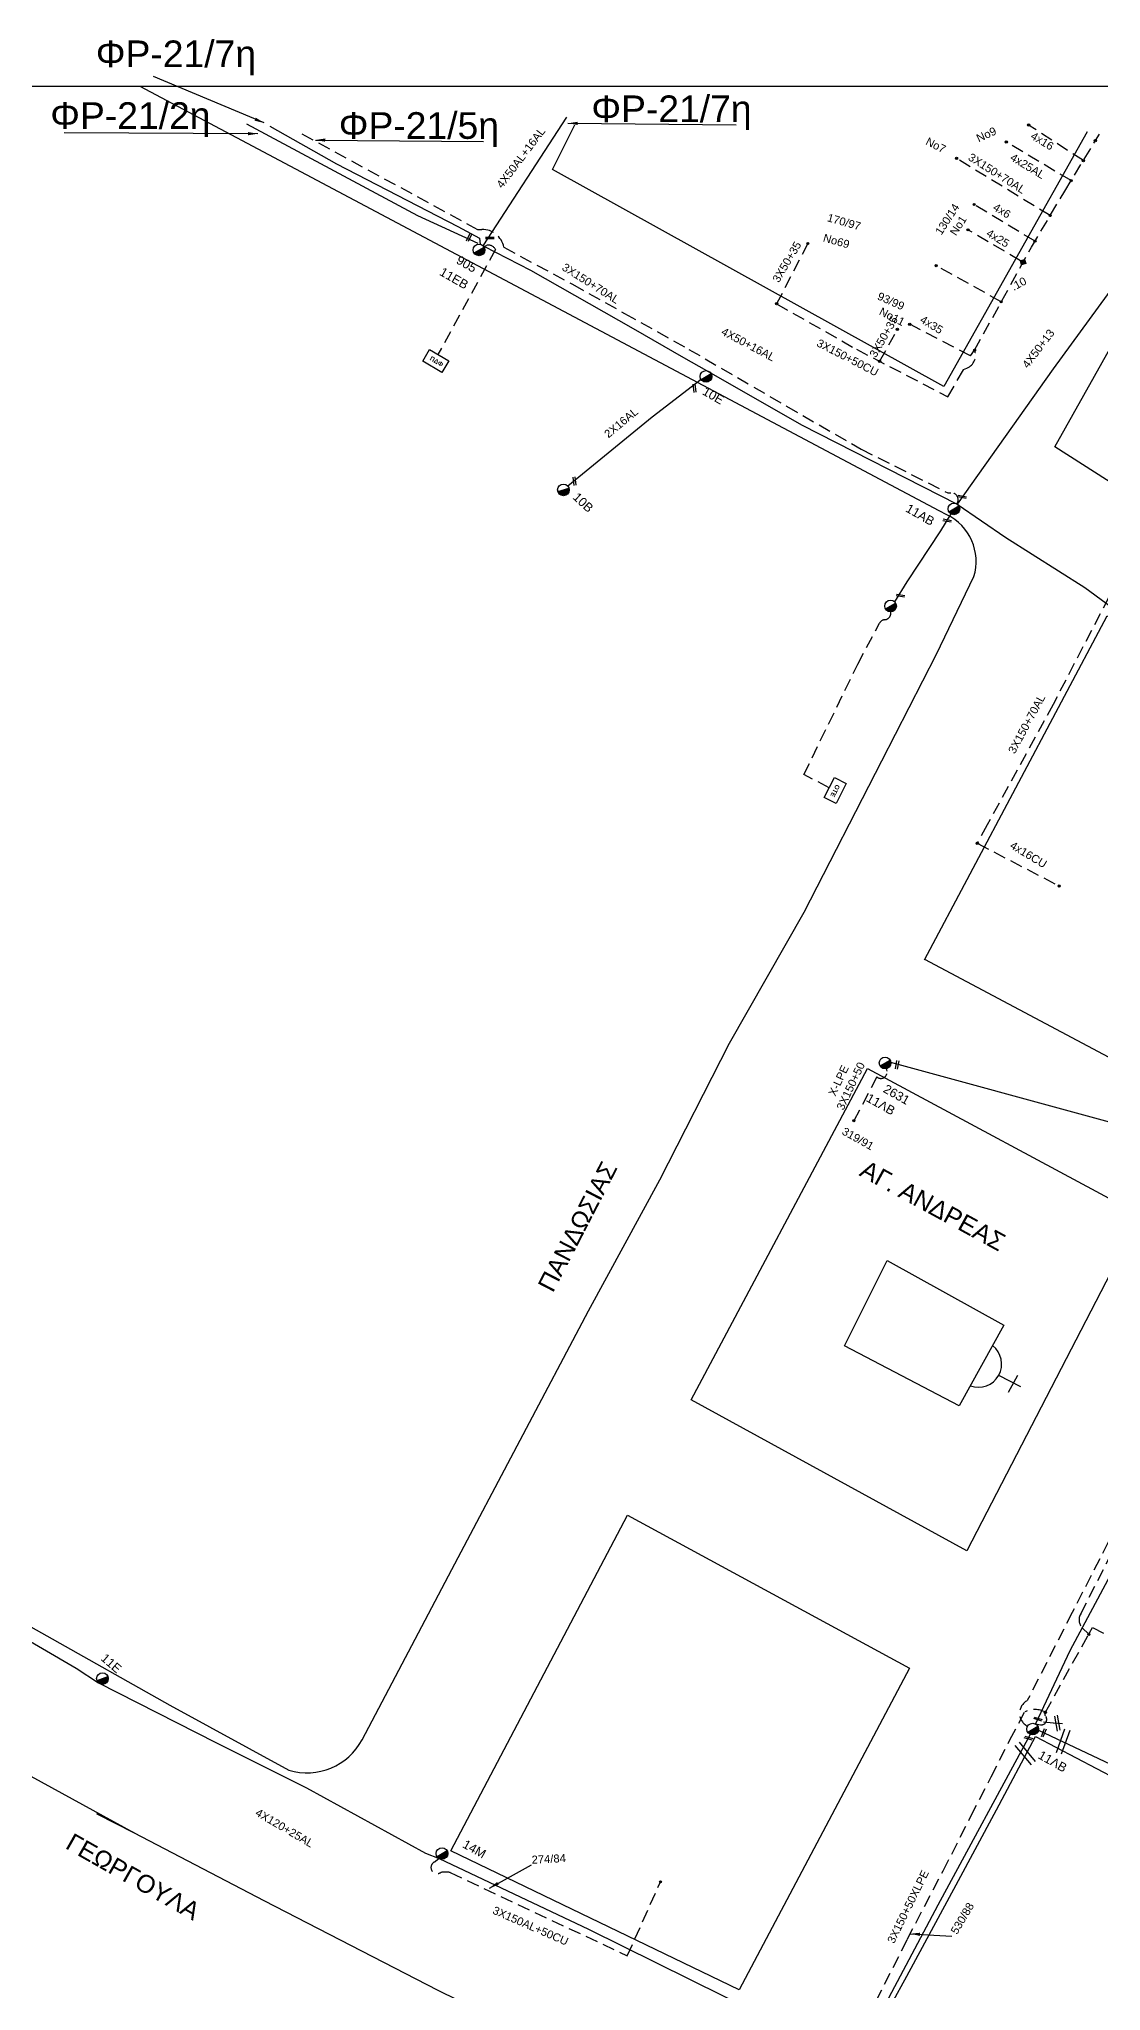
# Model space of a CAD drawing. Header units: millimetres. Extents: x 2662 to 4998, y 438 to 1235.
# Drawn here: x 4031 to 4139, y 1022 to 1220.5 of the extents above; entities that cross this region are included whole.
import ezdxf

# ---------------------------------------------------------------- set-up
doc = ezdxf.new("R2010")
doc.units = ezdxf.units.MM
doc.linetypes.add('DASHED', pattern=[19.05, 12.7, -6.35])
for name, color, linetype in [('Pillar OTE', 7, 'Continuous'), ('Pillar Δημοτικού Φωτισμού', 7, 'Continuous'), ('Άγνωστα', 7, 'Continuous'), ('Γυμνά εναέρια ΧΤ και ΦΟΠ (3Φ)   4x50+16AL', 7, 'Continuous'), ('Εναέρια παροχή ΧΤ 4x16', 7, 'SYN_LINE'), ('Επιγραφές - Σχήματα', 7, 'Continuous'), ('Καλώδια ΧΤ   3x150+50CU', 7, 'DASHED'), ('Καλώδια ΧΤ   3x150+70AL', 7, 'DASHED'), ('Καλώδια ΧΤ   3x150AL+50CU', 7, 'DASHED'), ('Μηχανική τομή', 7, 'Continuous'), ('Στύλος ΦΜ', 7, 'Continuous'), ('Στύλος ΦΜ @ 1', 7, 'Continuous'), ('Συνδέσεις', 7, 'Continuous'), ('Συνεστραμμενα ΧΤ  4Χ120+25 Al', 7, 'Continuous'), ('Τομή', 7, 'Continuous'), ('Υπόβαθρο ΔΕΗ', 7, 'Continuous'), ('Υπόγεια Καλώδια Δικτύου ΧΤ   .10', 7, 'DASHED'), ('Υπόγεια καλώδια Παροχών ΧΤ   4x16CU', 7, 'DASHED'), ('Υπόγεια καλώδια Παροχών ΧΤ   4x25', 7, 'DASHED'), ('Υπόγεια καλώδια Παροχών ΧΤ   4x6', 7, 'DASHED'), ('Υπόγειο καλώδιο Μέσης Τάσης 20KV', 7, 'Continuous')]:
    doc.layers.add(name, color=color, linetype=linetype)
doc.styles.add('arial', font='ARIAL.TTF')
doc.styles.get("Standard").update_dxf_attribs({"font": 'ARIAL.TTF'})
doc.linetypes.add('SYN_LINE', pattern='A,0.5,-0.0001,["/\\/\\/\\/",Standard,S=0.1,R=0,X=0,Y=-0.05],-0.25', length=0.7501)
doc.dimstyles.new('ISO-25', dxfattribs={"dimtxt": 2.5, "dimasz": 2.5, "dimexe": 1.25, "dimexo": 0.625, "dimtad": 1, "dimtxsty": 'Standard', "dimcen": 2.5, "dimadec": 0, "dimazin": 0, "dimtfac": 1, "dimtmove": 0, "dimatfit": 3, "dimfxl": 1, "dimarcsym": 0})

# ---------------------------------------------------------------- blocks, each defined once
blk = doc.blocks.new('ΤΟΜΗ')
at = {"layer": 'Τομή', "ltscale": 40}
for p, q in [((-5.68, 0), (5.68, 0)), ((5.68, -2.33), (-5.68, -2.33))]:
    blk.add_line(p, q, dxfattribs=at)
blk = doc.blocks.new('ΜΗΧΑΝΙΚΗ ΤΟΜΗ')
at = {"layer": 'Μηχανική τομή', "ltscale": 40}
for p, q in [((-1.89, 0.78), (1.89, 0.78)), ((1.89, 0), (-1.89, 0))]:
    blk.add_line(p, q, dxfattribs=at)
blk = doc.blocks.new('ΥΠΑΡΧΩΝ ΤΣΙΜΕΝΤΕΝΙΟΣ ΣΤΥΛΟΣ')
at = {"layer": 'Στύλος ΦΜ'}
blk.add_hatch(color=7, dxfattribs=at).paths.add_polyline_path([(-1.29, -2.28, 0.574793), (2.62, 0, 0.268822), (1.3, 2.27)])
at = {"layer": 'Στύλος ΦΜ', "color": 7}
blk.add_line((-1.29, -2.28), (1.3, 2.27), dxfattribs=at)
blk.add_circle((0, 0), 2.62, dxfattribs=at)
at = {"layer": 'Στύλος ΦΜ', "flags": 4}
for tag, p in [('ΑΡΙΘΜΟΣ', (-4.68, 8.05)), ('ΤΥΠΟΣ', (-4.91, 3.03))]:
    blk.add_attdef(tag, p, '', height=4, dxfattribs=at)
blk = doc.blocks.new('_ΣΥΝΔΕΣΗ')
at = {"layer": 'Συνδέσεις', "linetype": 'SYN_LINE', "ltscale": 40}
blk.add_hatch(color=256, dxfattribs=at).paths.add_polyline_path([(0.5, -0.01, 1), (-0.5, -0.01, 1)])
at = {"layer": 'Συνδέσεις'}
blk.add_circle((0, -0.01), 0.5, dxfattribs=at)
blk = doc.blocks.new('PILLAR ΟΤΕ')
at = {"layer": 'Pillar OTE', "ltscale": 40}
blk.add_lwpolyline([(-3.31, 2.02), (3.39, 2.02), (3.39, -1.99), (-3.31, -1.99)], close=True, dxfattribs=at)
at = {"layer": 'Pillar OTE', "insert": (-1.81, 0.71), "char_height": 1.3575, "width": 109.961, "attachment_point": 1}
blk.add_mtext('{\\fArial|b1|i0|c161|p34;OTE}', dxfattribs=at)
blk = doc.blocks.new('PILLAR ΔΗΜΟΤΙΚΟΥ ΦΩΤΙΣΜΟΥ')
at = {"layer": 'Pillar Δημοτικού Φωτισμού', "ltscale": 40}
for p, q in [((-3.64, 2), (3.07, 2)), ((-3.64, -2), (-3.64, 2)), ((3.07, 2), (3.07, -2)), ((3.07, -2), (-3.64, -2))]:
    blk.add_line(p, q, dxfattribs=at)
at = {"layer": 'Pillar Δημοτικού Φωτισμού', "insert": (-2.13, 0.69), "char_height": 1.3575, "width": 109.961, "attachment_point": 1}
blk.add_mtext('{\\fArial|b1|i0|c161|p34;ΠΔΦ}', dxfattribs=at)
blk = doc.blocks.new('τομή_')
at = {"layer": 'Επιγραφές - Σχήματα'}
for p, q in [((-1.29, -0.22), (0.13, 0.75)), ((-1.08, -0.46), (0.34, 0.51)), ((-0.66, 0.62), (-0.29, -0.37))]:
    blk.add_line(p, q, dxfattribs=at)
blk = doc.blocks.new('TSONTA XT1')
at = {"ltscale": 40}
h = blk.add_hatch(color=256, dxfattribs=at)
h.dxf.hatch_style = 1
h.paths.add_polyline_path([(595.96, 2487.66), (597.07, 2488.77), (595.96, 2489.87), (594.85, 2488.77)])
blk.add_lwpolyline([(594.85, 2488.77), (595.96, 2489.87), (597.07, 2488.77), (595.96, 2487.66)], close=True, dxfattribs=at)

msp = doc.modelspace()

# ---------------------------------------------------------------- linework, layer by layer
at = {"layer": 'Άγνωστα', "color": 1, "linetype": 'SYN_LINE', "ltscale": 10}
msp.add_lwpolyline([(4054.49, 1211.65), (4061.29, 1207.82), (4073.63, 1201.43), (4075.83, 1200.26), (4075.89, 1199.63)], dxfattribs=at)
at = {"layer": 'Άγνωστα', "color": 1}
msp.add_lwpolyline([(4076.19, 1199.47), (4084.7, 1212.57)], dxfattribs=at)
at = {"layer": 'Άγνωστα', "color": 85}
msp.add_lwpolyline([(4124.4, 1173.2), (4134.17, 1186.96), (4147.9, 1205.78), (4151.08, 1211.34)], dxfattribs=at)
at = {"layer": 'Άγνωστα', "color": 27, "linetype": 'DASHED', "ltscale": 0.1}
msp.add_lwpolyline([(4076.26, 1199.44), (4076.53, 1199.51, -0.36968), (4077.44, 1199.09), (4071.6, 1188.41)], format="xyb", dxfattribs=at)
at = {"layer": 'Άγνωστα', "color": 85, "linetype": 'DASHED', "ltscale": 0.1}
for points in [[(4109.2, 1199.71), (4106.03, 1193.57)], [(4128.86, 1193.78), (4122.25, 1197.46)], [(4125.73, 1188.28), (4119.56, 1191.49)], [(4116.5, 1187.72), (4118.31, 1190.98)]]:
    msp.add_lwpolyline(points, dxfattribs=at)
at = {"layer": 'Άγνωστα', "color": 27}
msp.add_lwpolyline([(4098.34, 1185.89), (4093.38, 1182.05), (4084.81, 1175.02)], dxfattribs=at)
at = {"layer": 'Άγνωστα', "color": 27, "linetype": 'DASHED', "ltscale": 0.1}
msp.add_lwpolyline([(4126.43, 1138.72), (4134.75, 1134.36)], dxfattribs=at)
at = {"layer": 'Άγνωστα', "color": 133, "linetype": 'SYN_LINE', "ltscale": 10}
msp.add_lwpolyline([(4160.97, 1104.58), (4154.5, 1092.51), (4147.4, 1078.17), (4135.83, 1056.58), (4132.35, 1049.15)], dxfattribs=at)
at = {"layer": 'Άγνωστα', "color": 30, "linetype": 'DASHED', "ltscale": 0.1}
for points in [[(4137.76, 1058.28), (4137.1, 1058.94, -0.349124), (4136.94, 1060.34), (4142.4, 1071.03), (4145.23, 1076.27), (4148.92, 1083.58), (4151.82, 1089.34), (4153.8, 1093.32), (4154.83, 1095.22), (4154.83, 1095.22), (4154.83, 1095.22, 0.182969), (4154.83, 1095.22, -0.257385), (4154.83, 1095.22), (4154.83, 1095.22)], [(4132.35, 1049.15), (4132.85, 1049.07, 0.704013), (4133.35, 1049.98, -0.378862), (4133.35, 1050.34), (4137.84, 1058.43)]]:
    msp.add_lwpolyline(points, format="xyb", dxfattribs=at)
at = {"layer": 'Γυμνά εναέρια ΧΤ και ΦΟΠ (3Φ)   4x50+16AL', "color": 27, "linetype": 'SYN_LINE', "ltscale": 10}
msp.add_lwpolyline([(4052.14, 1211.89), (4069.53, 1202.56), (4075.66, 1199.73)], dxfattribs=at)
at = {"layer": 'Γυμνά εναέρια ΧΤ και ΦΟΠ (3Φ)   4x50+16AL', "color": 27, "linetype": 'Continuous', "ltscale": 10}
msp.add_lwpolyline([(4076.26, 1199.44), (4081.01, 1196.99), (4091.44, 1191.07), (4096.57, 1188.1), (4098.9, 1186.78), (4108.57, 1181.26), (4124.37, 1173.21), (4124.37, 1173.21), (4129.33, 1169.8), (4137.37, 1164.74), (4141.71, 1161.55), (4142.95, 1160.8)], dxfattribs=at)
at = {"layer": 'Επιγραφές - Σχήματα'}
msp.add_lwpolyline([(4901.44, 1215.67), (4901.44, 1215.67), (3912.5, 1215.67), (3912.5, 717.65), (4901.44, 717.58)], dxfattribs=at)
at = {"layer": 'Καλώδια ΧΤ   3x150+50CU', "color": 85, "ltscale": 0.1}
msp.add_lwpolyline([(4106.03, 1193.57), (4114.14, 1188.95), (4123.44, 1184.11)], dxfattribs=at)
msp.add_lwpolyline([(4123.44, 1184.11), (4125.04, 1186.9), (4125.38, 1187.04, 0.412399), (4126.15, 1188.86, -1.482376)], format="xyb", dxfattribs=at)
at = {"layer": 'Καλώδια ΧΤ   3x150+50CU', "color": 27, "ltscale": 0.1}
msp.add_lwpolyline([(4071.72, 1035.46), (4071.36, 1035.16, 1.216865), (4071.88, 1034.05, -0.085136), (4072.83, 1034.05), (4090.84, 1025.57), (4094.21, 1033.09)], format="xyb", dxfattribs=at)
at = {"layer": 'Καλώδια ΧΤ   3x150+70AL', "color": 85, "ltscale": 0.1}
msp.add_lwpolyline([(4057.77, 1210.85), (4075.64, 1201.13), (4076.07, 1201.14, -0.363822), (4078.29, 1199.33), (4085.27, 1195.56), (4090.56, 1192.6), (4097.11, 1188.94), (4107.04, 1183.17), (4114.62, 1178.8), (4123.42, 1174.35), (4123.73, 1174.36, -0.628342), (4124.35, 1173.23, 2.009477)], format="xyb", dxfattribs=at)
msp.add_lwpolyline([(4133.84, 1202.54), (4124.32, 1208.36)], dxfattribs=at)
at = {"layer": 'Καλώδια ΧΤ   3x150+70AL', "color": 27, "ltscale": 0.1}
msp.add_lwpolyline([(4143.37, 1161.08), (4143.39, 1161.35, 0.633536), (4142.69, 1161.73), (4139.8, 1163.75), (4134.14, 1152.83), (4127.43, 1140.59), (4126.43, 1138.72)], format="xyb", dxfattribs=at)
at = {"layer": 'Καλώδια ΧΤ   3x150+70AL', "color": 30, "ltscale": 0.1}
msp.add_lwpolyline([(4137.84, 1058.43), (4138.14, 1058.97), (4170.14, 1042.08)], dxfattribs=at)
at = {"layer": 'Καλώδια ΧΤ   3x150AL+50CU', "color": 62, "linetype": 'DASHED', "ltscale": 0.1}
msp.add_lwpolyline([(4177.71, 1077.73), (4180.43, 1082.94), (4172.53, 1087.27, 0.446735), (4171.31, 1087.25), (4154.47, 1096.47), (4136.09, 1060.49), (4131.51, 1051.53, 0.607295), (4131.54, 1048.92)], format="xyb", dxfattribs=at)
at = {"layer": 'Συνεστραμμενα ΧΤ  4Χ120+25 Al', "color": 27, "linetype": 'SYN_LINE', "ltscale": 10}
msp.add_lwpolyline([(4005.3, 1072.07), (4017.31, 1065.1), (4027.98, 1058.84), (4034.82, 1054.82), (4037.1, 1053.32), (4049, 1047.26), (4058.23, 1042.65), (4070.34, 1036.01), (4071.72, 1035.46), (4086.9, 1028.29), (4100.65, 1021.48), (4113.32, 1014.99)], dxfattribs=at)
at = {"layer": 'Συνεστραμμενα ΧΤ  4Χ120+25 Al', "color": 62, "linetype": 'SYN_LINE', "ltscale": 10}
msp.add_lwpolyline([(4131.82, 1048.09), (4122.41, 1030.73), (4113.88, 1014.64)], dxfattribs=at)
at = {"layer": 'Συνεστραμμενα ΧΤ  4Χ120+25 Al', "color": 85, "linetype": 'SYN_LINE', "ltscale": 10}
msp.add_lwpolyline([(4132.64, 1048.51), (4147.88, 1041.33), (4163.61, 1033.04), (4182.78, 1022.67), (4195.31, 1016), (4203.36, 1011.83), (4203.36, 1011.83), (4220.39, 1002.91), (4228.54, 998.8), (4241.77, 991.71), (4245.83, 989.62), (4263.83, 980.54), (4263.83, 980.54), (4263.83, 980.54), (4272.02, 974.96)], dxfattribs=at)
at = {"layer": 'Υπόβαθρο ΔΕΗ'}
msp.add_lwpolyline([(4002.73, 1074.49), (4031.83, 1058.13), (4031.83, 1058.13), (4031.83, 1058.13), (4044.34, 1051.06), (4044.34, 1051.06), (4052.39, 1046.67), (4056.44, 1044.46, 0.360788), (4063.88, 1047.55), (4072.99, 1064.86), (4086.9, 1091.17), (4094.15, 1104.49), (4101.23, 1118.38), (4108.84, 1131.71), (4116.73, 1147.1), (4122.29, 1157.93), (4126.09, 1165.83, 0.365545), (4123.33, 1172.13), (4122.56, 1172.51), (4041.32, 1215.67)], format="xyb", dxfattribs=at)
for points in [[(4137.6, 1211.05), (4123.02, 1185.18), (4083.23, 1207.22), (4083.23, 1207.22), (4083.23, 1207.22), (4083.23, 1207.22), (4085.5, 1211.78)], [(4199.79, 1210.69), (4172.62, 1157.58), (4161.98, 1163.07), (4155.39, 1167.01), (4146.71, 1171.67), (4141.17, 1174.66), (4134.3, 1179.04), (4151.99, 1210.55)], [(4121.06, 1126.86), (4139.62, 1161.83), (4166.62, 1146.52), (4148.89, 1112.12), (4121.08, 1126.88)], [(4115.26, 1115.82), (4143.01, 1100.89), (4125.36, 1066.75), (4097.33, 1082.1), (4115.26, 1115.82)], [(4112.93, 1087.61), (4117.27, 1096.28), (4129.14, 1089.72), (4124.59, 1081.49), (4112.93, 1087.61)], [(4128.6, 1084.61), (4130.81, 1083.48)], [(4129.61, 1082.9), (4130.54, 1084.62)], [(4072.92, 1036.24), (4090.88, 1070.37), (4119.55, 1054.84), (4102.21, 1022.12), (4072.92, 1036.24)], [(4000.74, 1059.99), (4040.7, 1038.08), (4036.91, 1040.02), (4040.7, 1038.08), (4053.91, 1031.21), (4071.6, 1022.09), (4071.6, 1022.09), (4079.37, 1018.26), (4093.01, 1011.09), (4095.49, 1009.78), (4075.06, 971.91), (4059.2, 979.83), (4048.31, 985.44), (4041.87, 988.75), (4037.48, 990.9), (4031.65, 994.49), (4024.63, 998.56)], [(4134.18, 1049.25), (4133.17, 1049.32)], [(4132.36, 1047.87), (4155.1, 1035.94), (4161.83, 1032.43), (4165.33, 1030.52), (4169.85, 1028.11), (4176.06, 1024.93), (4181.7, 1022.04), (4186.17, 1019.75), (4192.02, 1016.42), (4193.51, 1015.58), (4183.51, 996.32), (4178.7, 987.06), (4176.61, 982.97), (4114.7, 1015.17), (4114.7, 1015.17), (4114.7, 1015.17), (4114.7, 1015.17), (4114.7, 1015.17), (4114.7, 1015.17), (4114.7, 1015.17), (4119.28, 1023.5), (4124.27, 1032.78), (4128.37, 1040.42), (4132.36, 1047.87)]]:
    msp.add_lwpolyline(points, dxfattribs=at)
msp.add_arc((4126.53, 1085.76), 2.37, 250.0412, 52.032, dxfattribs=at)
at = {"layer": 'Υπόγεια Καλώδια Δικτύου ΧΤ   .10', "color": 85, "ltscale": 0.1}
msp.add_lwpolyline([(4125.73, 1188.28), (4126.15, 1188.86), (4131.93, 1199.33), (4135.32, 1205.04), (4138.85, 1210.84)], dxfattribs=at)
at = {"layer": 'Υπόγεια καλώδια Παροχών ΧΤ   4x16CU', "color": 85, "linetype": 'DASHED', "ltscale": 0.1}
msp.add_lwpolyline([(4137.21, 1208.14), (4131.65, 1211.75)], dxfattribs=at)
at = {"layer": 'Υπόγεια καλώδια Παροχών ΧΤ   4x25', "color": 85, "linetype": 'DASHED', "ltscale": 0.1}
for points in [[(4135.96, 1206.1), (4129.36, 1210.04)], [(4130.82, 1197.96), (4125.48, 1201.1)]]:
    msp.add_lwpolyline(points, dxfattribs=at)
at = {"layer": 'Υπόγεια καλώδια Παροχών ΧΤ   4x6', "color": 85, "ltscale": 0.1}
msp.add_lwpolyline([(4132.3, 1199.95), (4126.11, 1203.66)], dxfattribs=at)
at = {"layer": 'Υπόγειο καλώδιο Μέσης Τάσης 20KV', "color": 27}
msp.add_lwpolyline([(4118.04, 1163.25), (4119.3, 1165.3), (4122.71, 1170.5), (4123.76, 1172.2)], dxfattribs=at)
at = {"layer": 'Υπόγειο καλώδιο Μέσης Τάσης 20KV', "color": 27, "linetype": 'DASHED', "ltscale": 0.1}
msp.add_lwpolyline([(4111.37, 1144.36), (4108.8, 1145.7), (4114.28, 1156.94), (4116.49, 1161.11, -0.257677), (4117.01, 1161.45, 0.441543), (4117.64, 1162.25, 24.005178)], format="xyb", dxfattribs=at)
at = {"layer": 'Υπόγειο καλώδιο Μέσης Τάσης 20KV', "color": 1, "linetype": 'DASHED', "ltscale": 0.1}
msp.add_lwpolyline([(4117.18, 1115.8), (4117.23, 1115.53, -0.708543), (4116.22, 1114.95), (4113.88, 1110.5)], format="xyb", dxfattribs=at)
at = {"layer": 'Υπόγειο καλώδιο Μέσης Τάσης 20KV', "color": 1, "linetype": 'SYN_LINE', "ltscale": 10}
msp.add_lwpolyline([(4160.97, 1104.58), (4117.64, 1116.42), (4117.64, 1116.42)], dxfattribs=at)
at = {"layer": 'Υπόγειο καλώδιο Μέσης Τάσης 20KV', "color": 30, "linetype": 'DASHED', "ltscale": 0.1}
msp.add_lwpolyline([(4133.83, 992.19), (4107.71, 1005.72), (4107.71, 1005.72), (4107.71, 1005.72), (4113.14, 1015.54), (4116.15, 1020.98), (4119.3, 1027.22), (4122.96, 1034.23), (4125.78, 1039.77), (4127.83, 1043.77), (4129.75, 1047.55), (4131.25, 1050.37, -0.254289), (4133.35, 1050.34, 0.621751)], format="xyb", dxfattribs=at)

# ---------------------------------------------------------------- block references
at = {"layer": 'Pillar OTE', "xscale": 0.3389872423727814, "yscale": 0.3389872423727814, "zscale": 0.3389872423727814, "rotation": 242.8816589354129}
msp.add_blockref('PILLAR ΟΤΕ', (4111.99, 1144.09), dxfattribs=at)
at = {"layer": 'Pillar Δημοτικού Φωτισμού', "xscale": 0.3389872423725537, "yscale": 0.3389872423725537, "zscale": 0.3389872423725537, "rotation": 329.6272320298445}
msp.add_blockref('PILLAR ΔΗΜΟΤΙΚΟΥ ΦΩΤΙΣΜΟΥ', (4071.45, 1187.71), dxfattribs=at)
at = {"layer": 'Επιγραφές - Σχήματα', "xscale": 0.903965979660222, "yscale": 0.903965979660222, "zscale": 0.903965979660222, "rotation": 65.76107407374215}
msp.add_blockref('τομή_', (4134.89, 1049.57), dxfattribs=at)
at = {"layer": 'Μηχανική τομή'}
for p, xscale, yscale, zscale, rotation in [((4074.84, 1200.3), 0.2259914949150554, 0.2259914949150554, 0.2259914949150554, 63.94994487188549), ((4076.87, 1200.35), 0.2259914949150552, 0.2259914949150552, 0.2259914949150552, 180.4953281648654), ((4097.6, 1184.99), 0.2259914949150554, 0.2259914949150554, 0.2259914949150554, 277.2539015222392), ((4085.39, 1175.53), 0.2259914949150554, 0.2259914949150554, 0.2259914949150554, 277.2539015222392), ((4124.9, 1174.04), 0.2259914949150554, 0.2259914949150554, 0.2259914949150554, 169.0125955648198), ((4123.38, 1171.61), 0.2259914949150554, 0.2259914949150554, 0.2259914949150554, 169.0125955648198), ((4118.64, 1163.98), 0.2259914949150554, 0.2259914949150554, 0.2259914949150554, 169.0125955648198), ((4118.19, 1116.19), 0.2259914949150554, 0.2259914949150554, 0.2259914949150554, 260.2407780829247), ((4132.57, 1049.57), 0.2259914949150552, 0.2259914949150552, 0.2259914949150552, 343.4299323679303), ((4133.1, 1048.28), 0.2259914949150552, 0.2259914949150552, 0.2259914949150552, 248.0204253479433), ((4131.61, 1047.62), 0.2259914949150552, 0.2259914949150552, 0.2259914949150552, 343.4299323679303)]:
    msp.add_blockref('ΜΗΧΑΝΙΚΗ ΤΟΜΗ', p, dxfattribs=dict(at, xscale=xscale, yscale=yscale, zscale=zscale, rotation=rotation))
at = {"layer": 'Στύλος ΦΜ @ 1', "ltscale": 40}
ref = msp.add_blockref('ΥΠΑΡΧΩΝ ΤΣΙΜΕΝΤΕΝΙΟΣ ΣΤΥΛΟΣ', (4075.77, 1199.05), dxfattribs=dict(at, xscale=0.2259914949150554, yscale=0.2259914949150554, zscale=0.2259914949150554, rotation=330.1757056746846))
ref.add_attrib('ΤΥΠΟΣ', '905', (4073.37, 1197.75), dxfattribs={"layer": 'Στύλος ΦΜ', "height": 0.904, "rotation": 330.1757, "flags": 4})
ref.add_attrib('ΑΡΙΘΜΟΣ', '11EB', (4071.67, 1196.55), dxfattribs={"layer": 'Στύλος ΦΜ', "height": 0.904, "rotation": 330.1757, "flags": 4})
ref = msp.add_blockref('ΥΠΑΡΧΩΝ ΤΣΙΜΕΝΤΕΝΙΟΣ ΣΤΥΛΟΣ', (4098.85, 1186.19), dxfattribs=dict(at, xscale=0.2259914949150554, yscale=0.2259914949150554, zscale=0.2259914949150554, rotation=330.1757056746846))
ref.add_attrib('ΤΥΠΟΣ', '10E', (4098.39, 1184.41), dxfattribs={"layer": 'Στύλος ΦΜ', "height": 0.904, "rotation": 330.1757, "flags": 4})
ref = msp.add_blockref('ΥΠΑΡΧΩΝ ΤΣΙΜΕΝΤΕΝΙΟΣ ΣΤΥΛΟΣ', (4084.35, 1174.65), dxfattribs=dict(at, xscale=0.2259914949150554, yscale=0.2259914949150554, zscale=0.2259914949150554, rotation=317.0430797961077))
ref.add_attrib('ΤΥΠΟΣ', '10B', (4085.23, 1173.81), dxfattribs={"layer": 'Στύλος ΦΜ', "height": 0.904, "rotation": 317.0431, "flags": 4})
ref = msp.add_blockref('ΥΠΑΡΧΩΝ ΤΣΙΜΕΝΤΕΝΙΟΣ ΣΤΥΛΟΣ', (4124.05, 1172.72), dxfattribs=dict(at, xscale=0.2259914949150554, yscale=0.2259914949150554, zscale=0.2259914949150554, rotation=330.1757056746846))
ref.add_attrib('ΤΥΠΟΣ', '11AB', (4119.06, 1172.5), dxfattribs={"layer": 'Στύλος ΦΜ', "height": 0.904, "rotation": 330.1757, "flags": 4})
at = {"layer": 'Στύλος ΦΜ @ 1', "ltscale": 40, "xscale": 0.2259914949150554, "yscale": 0.2259914949150554, "zscale": 0.2259914949150554, "rotation": 330.1757056746846}
msp.add_blockref('ΥΠΑΡΧΩΝ ΤΣΙΜΕΝΤΕΝΙΟΣ ΣΤΥΛΟΣ', (4117.61, 1162.84), dxfattribs=at)
at = {"layer": 'Στύλος ΦΜ @ 1', "ltscale": 40}
ref = msp.add_blockref('ΥΠΑΡΧΩΝ ΤΣΙΜΕΝΤΕΝΙΟΣ ΣΤΥΛΟΣ', (4117.05, 1116.37), dxfattribs=dict(at, xscale=0.2259914949150554, yscale=0.2259914949150554, zscale=0.2259914949150554, rotation=330.6463124681125))
ref.add_attrib('ΤΥΠΟΣ', '2631', (4116.78, 1113.46), dxfattribs={"layer": 'Στύλος ΦΜ', "height": 0.904, "rotation": 330.6463, "flags": 4})
ref.add_attrib('ΑΡΙΘΜΟΣ', '11ΛB', (4115.05, 1112.53), dxfattribs={"layer": 'Στύλος ΦΜ', "height": 0.904, "rotation": 330.6463, "flags": 4})
ref = msp.add_blockref('ΥΠΑΡΧΩΝ ΤΣΙΜΕΝΤΕΝΙΟΣ ΣΤΥΛΟΣ', (4037.49, 1053.77), dxfattribs=dict(at, xscale=0.2259914949150554, yscale=0.2259914949150554, zscale=0.2259914949150554, rotation=319.1566612122779))
ref.add_attrib('ΑΡΙΘΜΟΣ', '11E', (4037.24, 1055.72), dxfattribs={"layer": 'Στύλος ΦΜ', "height": 0.904, "rotation": 319.1567, "flags": 4})
ref = msp.add_blockref('ΥΠΑΡΧΩΝ ΤΣΙΜΕΝΤΕΝΙΟΣ ΣΤΥΛΟΣ', (4132.06, 1048.63), dxfattribs=dict(at, xscale=0.2259914949150554, yscale=0.2259914949150554, zscale=0.2259914949150554, rotation=330.6463124681125))
ref.add_attrib('ΑΡΙΘΜΟΣ', '11ΛB', (4132.52, 1045.71), dxfattribs={"layer": 'Στύλος ΦΜ', "height": 0.904, "rotation": 330.6463, "flags": 4})
ref = msp.add_blockref('ΥΠΑΡΧΩΝ ΤΣΙΜΕΝΤΕΝΙΟΣ ΣΤΥΛΟΣ', (4072.01, 1035.98), dxfattribs=dict(at, xscale=0.2259914949150554, yscale=0.2259914949150554, zscale=0.2259914949150554, rotation=330.6463124681125))
ref.add_attrib('ΑΡΙΘΜΟΣ', '14Μ', (4074.01, 1036.65), dxfattribs={"layer": 'Στύλος ΦΜ', "height": 0.904, "rotation": 330.6463, "flags": 4})
at = {"layer": 'Συνδέσεις', "xscale": 0.2259914949150555, "yscale": 0.2259914949150555, "zscale": 0.2259914949150555}
for p in [(4131.65, 1211.75), (4129.37, 1210.04), (4138.44, 1210.16), (4124.32, 1208.37), (4137.21, 1208.14), (4135.97, 1206.1), (4126.11, 1203.67), (4125.48, 1201.1), (4133.84, 1202.55), (4109.2, 1199.71), (4132.3, 1199.95), (4122.25, 1197.46), (4106.03, 1193.58), (4128.86, 1193.78), (4118.31, 1190.98), (4119.56, 1191.49), (4116.5, 1187.72), (4126.15, 1188.86), (4126.43, 1138.72), (4134.75, 1134.36), (4113.88, 1110.5), (4137.77, 1058.26), (4133.35, 1050.34), (4094.22, 1033.1)]:
    msp.add_blockref('_ΣΥΝΔΕΣΗ', p, dxfattribs=at)
at = {"layer": 'Συνδέσεις', "xscale": 0.2779862472405749, "yscale": 0.2779862472405749, "zscale": 0.2779862472405749, "rotation": 330.3335139461631}
msp.add_blockref('TSONTA XT1', (3644.71, 678.65), dxfattribs=at)
at = {"layer": 'Τομή', "xscale": 0.225991494915055, "yscale": 0.225991494915055, "zscale": 0.225991494915055}
for p, rotation in [((4134.9, 1047.45), 70.61850772610008), ((4131.5, 1046.32), 310.1011222742462)]:
    msp.add_blockref('ΤΟΜΗ', p, dxfattribs=dict(at, rotation=rotation))

# ---------------------------------------------------------------- texts
at = {"layer": 'Άγνωστα', "ltscale": 40, "width": 62.5458, "attachment_point": 1, "style": 'arial'}
for s, insert, char_height, rotation in [('4X50AL+16AL', (4077.47, 1205.74), 0.8136, 52.8469), ('Νο9', (4126.23, 1210.72), 0.814, 24.9752), ('Νο7', (4121.47, 1210.54), 0.814, 332.9797), ('4x25AL', (4130.11, 1208.93), 0.814, 328.8172), ('130/14', (4122.09, 1200.94), 0.814, 57.1412), ('170/97', (4111.32, 1202.77), 0.814, 344.0842), ('Νο1', (4123.58, 1200.87), 0.814, 57.1412), ('3X50+35', (4105.54, 1196.07), 0.814, 59.2589), ('Νο69', (4110.91, 1200.72), 0.814, 344.0842), ('93/99', (4116.52, 1194.8), 0.814, 335.9777), ('Νο11', (4116.74, 1193.25), 0.814, 332.9797), ('3X50+35', (4115.41, 1188.43), 0.814, 60.18), ('4x35', (4120.94, 1192.44), 0.814, 328.8172), ('4X50+13', (4130.92, 1187.44), 0.814, 52.8469), ('2X16AL', (4088.4, 1180.5), 0.814, 39.7676), ('4x16CU', (4130.09, 1138.97), 0.814, 328.8172), ('   X-LPE\\P3X150+50', (4110.85, 1112.42), 0.814, 64.7185), ('319/91', (4112.98, 1109.88), 0.814, 330.7197), ('4X120+25AL', (4053.36, 1040.6), 0.814, 329.6165), ('274/84', (4081.1, 1035.75), 0.814, 2.8628), ('3X150+50XLPE', (4117.23, 1027.11), 0.8136, 63.8236), ('530/88', (4123.67, 1028.1), 0.814, 59.3319)]:
    msp.add_mtext(s, dxfattribs=dict(at, insert=insert, char_height=char_height, rotation=rotation))
at = {"layer": 'Γυμνά εναέρια ΧΤ και ΦΟΠ (3Φ)   4x50+16AL', "ltscale": 40, "insert": (4100.7, 1191.21), "char_height": 0.814, "width": 62.5458, "attachment_point": 1, "rotation": 332.0888, "style": 'arial'}
msp.add_mtext('4X50+16AL', dxfattribs=at)
at = {"layer": 'Εναέρια παροχή ΧΤ 4x16', "ltscale": 40, "insert": (4132.19, 1211.12), "char_height": 0.814, "width": 62.5458, "attachment_point": 1, "rotation": 328.8172, "style": 'arial'}
msp.add_mtext('4x16', dxfattribs=at)
at = {"layer": 'Επιγραφές - Σχήματα', "ltscale": 40, "char_height": 2.712, "width": 19.1112, "attachment_point": 1, "style": 'arial'}
for s, insert in [('ΦΡ-21/7η', (4036.81, 1220.35)), ('ΦΡ-21/7η', (4087.19, 1214.76)), ('ΦΡ-21/2η', (4032.18, 1214.07)), ('ΦΡ-21/5η', (4061.51, 1213.06))]:
    msp.add_mtext(s, dxfattribs=dict(at, insert=insert))
at = {"layer": 'Επιγραφές - Σχήματα', "ltscale": 40, "attachment_point": 1, "style": 'arial'}
for s, insert, char_height, width, rotation in [('{\\fArial|b0|i0|c204|p34;П}ANΔΩΣIAΣ', (4081.67, 1093.76), 1.8079, 19.1112, 62.655), ('AΓ. ANΔPEAΣ', (4115.2, 1106.56), 1.8079, 30.0907, 331.349), ('ΓEΩPΓOYΛA', (4034.5, 1038.13), 1.808, 19.1112, 330.4377)]:
    msp.add_mtext(s, dxfattribs=dict(at, insert=insert, char_height=char_height, width=width, rotation=rotation))
at = {"layer": 'Καλώδια ΧΤ   3x150+50CU', "ltscale": 40, "width": 62.5458, "attachment_point": 1, "style": 'arial'}
for s, insert, char_height, rotation in [('3X150+50CU', (4110.39, 1190.04), 0.814, 332.7214), ('3X150AL+50CU', (4077.4, 1030.65), 0.8136, 336.3347)]:
    msp.add_mtext(s, dxfattribs=dict(at, insert=insert, char_height=char_height, rotation=rotation))
at = {"layer": 'Καλώδια ΧΤ   3x150+70AL', "ltscale": 40, "char_height": 0.814, "width": 62.5458, "attachment_point": 1, "style": 'arial'}
for insert, rotation in [((4125.85, 1208.95), 327.6738), ((4084.56, 1197.76), 327.6738), ((4129.52, 1148.13), 61.6678)]:
    msp.add_mtext('3X150+70AL', dxfattribs=dict(at, insert=insert, rotation=rotation))
at = {"layer": 'Υπόγεια Καλώδια Δικτύου ΧΤ   .10', "ltscale": 40, "insert": (4129.75, 1195.6), "char_height": 0.8136, "width": 62.5458, "attachment_point": 1, "rotation": 28.1389, "style": 'arial'}
msp.add_mtext('\\pt4.8814;.10', dxfattribs=at)
at = {"layer": 'Υπόγεια καλώδια Παροχών ΧΤ   4x6', "ltscale": 40, "char_height": 0.814, "width": 62.5458, "attachment_point": 1, "rotation": 328.8172, "style": 'arial'}
for s, insert in [('4x6', (4128.36, 1203.86)), ('4x25', (4127.68, 1201.23))]:
    msp.add_mtext(s, dxfattribs=dict(at, insert=insert))

# ---------------------------------------------------------------- leaders
at = {"layer": 'Επιγραφές - Σχήματα', "ltscale": 40}
for points in [[(4053.94, 1211.96), (4042.67, 1216.68)], [(4053.28, 1210.87), (4033.6, 1210.97)], [(4084.81, 1211.93), (4101.92, 1211.78)], [(4059.13, 1210.23), (4076.24, 1210.07)], [(4076.82, 1032.46), (4081.11, 1034.82)], [(4119.61, 1027.82), (4123.84, 1027.57)]]:
    msp.add_leader(points, dimstyle='ISO-25', override={"dimasz": 1, "dimtad": 0}, dxfattribs=at)

doc.saveas('drawing.dxf')
